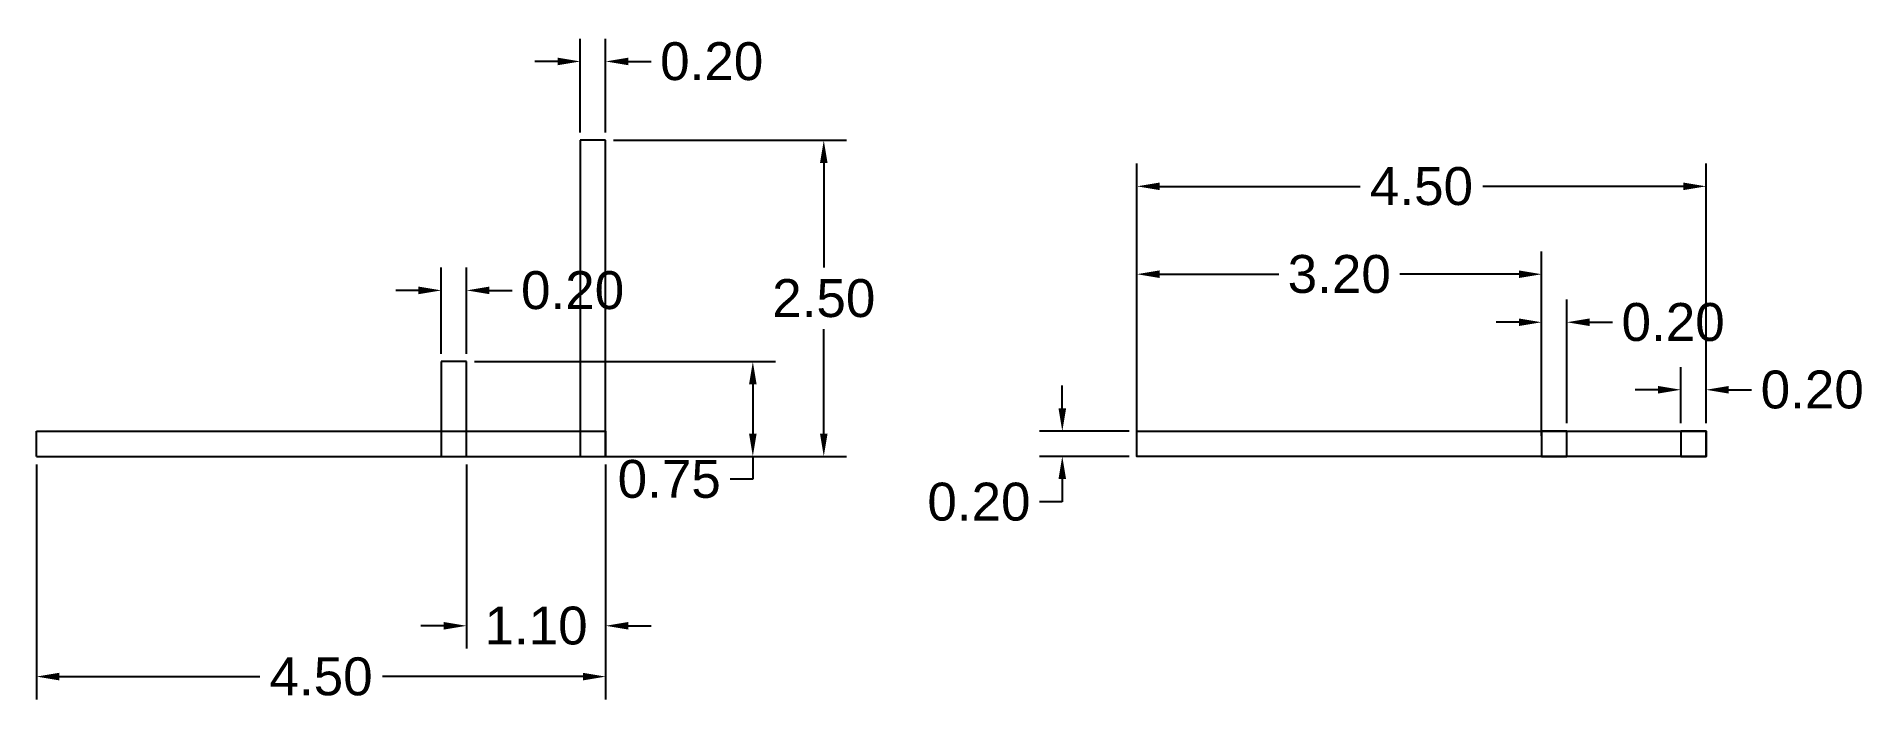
# Model space of a CAD drawing. Header units: inches. Extents: x 22.9 to 37.3, y 7.9 to 13.2.
import ezdxf

# ---------------------------------------------------------------- set-up
doc = ezdxf.new("R2010")
doc.units = ezdxf.units.IN
doc.header["$MEASUREMENT"] = 0
doc.layers.add('Anotari', color=40, linetype='Continuous')
doc.layers.add('Suporti', color=1, linetype='Continuous')
doc.styles.get("Standard").update_dxf_attribs({"font": 'arial.ttf'})
doc.dimstyles.get("Standard").update_dxf_attribs({"dimtxt": 0.18, "dimasz": 0.18, "dimexe": 0.18, "dimexo": 0.0625, "dimgap": 0.09, "dimtad": 0, "dimtih": 1, "dimtoh": 1, "dimdec": 4, "dimzin": 0, "dimdsep": 46, "dimtxsty": 'Standard', "dimcen": 0.09, "dimadec": 0, "dimazin": 0, "dimtfac": 1, "dimtdec": 4, "dimtofl": 0, "dimtmove": 0, "dimatfit": 3, "dimfxl": 1, "dimtolj": 1, "dimtzin": 0, "dimarcsym": 0})

# ---------------------------------------------------------------- blocks, each defined once
blk = doc.blocks.new('*D14')
at = {"layer": 'Anotari', "color": 0, "lineweight": -2, "transparency": 16777216}
for p, q in [((22.901, 9.786), (22.901, 7.927)), ((27.401, 9.786), (27.401, 7.927)), ((23.081, 8.107), (24.666, 8.107)), ((27.221, 8.107), (25.636, 8.107))]:
    blk.add_line(p, q, dxfattribs=at)
at = {"layer": 'Anotari', "color": 0, "transparency": 16777216}
for points in [[(23.081, 8.137), (23.081, 8.077), (22.901, 8.107)], [(27.221, 8.137), (27.221, 8.077), (27.401, 8.107)]]:
    blk.add_solid(points, dxfattribs=at)
at = {"layer": 'Defpoints', "color": 0, "transparency": 16777216}
for p in [(22.901, 9.849), (27.401, 9.849), (27.401, 8.107)]:
    blk.add_point(p, dxfattribs=at)
at = {"layer": 'Anotari', "color": 0, "transparency": 16777216, "insert": (25.151, 8.107), "char_height": 0.3, "attachment_point": 5}
blk.add_mtext('\\A1;4.50', dxfattribs=at)
blk = doc.blocks.new('*D15')
at = {"layer": 'Anotari', "color": 0, "lineweight": -2, "transparency": 16777216}
for p, q in [((26.301, 9.786), (26.301, 8.329)), ((27.401, 9.786), (27.401, 8.329)), ((26.121, 8.509), (25.941, 8.509)), ((27.581, 8.509), (27.761, 8.509))]:
    blk.add_line(p, q, dxfattribs=at)
at = {"layer": 'Anotari', "color": 0, "transparency": 16777216}
for points in [[(26.121, 8.539), (26.121, 8.479), (26.301, 8.509)], [(27.581, 8.539), (27.581, 8.479), (27.401, 8.509)]]:
    blk.add_solid(points, dxfattribs=at)
at = {"layer": 'Defpoints', "color": 0, "transparency": 16777216}
for p in [(26.301, 9.849), (27.401, 9.849), (26.301, 8.509)]:
    blk.add_point(p, dxfattribs=at)
at = {"layer": 'Anotari', "color": 0, "transparency": 16777216, "insert": (26.851, 8.509), "char_height": 0.3, "attachment_point": 5}
blk.add_mtext('\\A1;1.10', dxfattribs=at)
blk = doc.blocks.new('*D16')
at = {"layer": 'Anotari', "color": 0, "lineweight": -2, "transparency": 16777216}
for p, q in [((27.464, 12.349), (29.306, 12.349)), ((29.126, 12.169), (29.126, 11.342)), ((29.126, 10.029), (29.126, 10.856)), ((27.464, 9.849), (29.306, 9.849))]:
    blk.add_line(p, q, dxfattribs=at)
at = {"layer": 'Anotari', "color": 0, "transparency": 16777216}
for points in [[(29.096, 12.169), (29.156, 12.169), (29.126, 12.349)], [(29.096, 10.029), (29.156, 10.029), (29.126, 9.849)]]:
    blk.add_solid(points, dxfattribs=at)
at = {"layer": 'Defpoints', "color": 0, "transparency": 16777216}
for p in [(27.401, 12.349), (27.401, 9.849), (29.126, 9.849)]:
    blk.add_point(p, dxfattribs=at)
at = {"layer": 'Anotari', "color": 0, "transparency": 16777216, "insert": (29.126, 11.099), "char_height": 0.3, "attachment_point": 5}
blk.add_mtext('\\A1;2.50', dxfattribs=at)
blk = doc.blocks.new('*D17')
at = {"layer": 'Anotari', "color": 0, "lineweight": -2, "transparency": 16777216}
for p, q in [((27.201, 12.411), (27.201, 13.153)), ((27.401, 12.411), (27.401, 13.153)), ((27.021, 12.973), (26.841, 12.973)), ((27.581, 12.973), (27.761, 12.973))]:
    blk.add_line(p, q, dxfattribs=at)
at = {"layer": 'Anotari', "color": 0, "transparency": 16777216}
for points in [[(27.021, 13.003), (27.021, 12.943), (27.201, 12.973)], [(27.581, 13.003), (27.581, 12.943), (27.401, 12.973)]]:
    blk.add_solid(points, dxfattribs=at)
at = {"layer": 'Defpoints', "color": 0, "transparency": 16777216}
for p in [(27.401, 12.973), (27.201, 12.349), (27.401, 12.349)]:
    blk.add_point(p, dxfattribs=at)
at = {"layer": 'Anotari', "color": 0, "transparency": 16777216, "insert": (28.24, 12.973), "char_height": 0.3, "attachment_point": 5}
blk.add_mtext('\\A1;0.20', dxfattribs=at)
blk = doc.blocks.new('*D18')
at = {"layer": 'Anotari', "color": 0, "lineweight": -2, "transparency": 16777216}
for p, q in [((26.101, 10.661), (26.101, 11.342)), ((26.301, 10.661), (26.301, 11.342)), ((25.921, 11.162), (25.741, 11.162)), ((26.481, 11.162), (26.661, 11.162))]:
    blk.add_line(p, q, dxfattribs=at)
at = {"layer": 'Anotari', "color": 0, "transparency": 16777216}
for points in [[(25.921, 11.192), (25.921, 11.132), (26.101, 11.162)], [(26.481, 11.192), (26.481, 11.132), (26.301, 11.162)]]:
    blk.add_solid(points, dxfattribs=at)
at = {"layer": 'Defpoints', "color": 0, "transparency": 16777216}
for p in [(26.301, 11.162), (26.101, 10.599), (26.301, 10.599)]:
    blk.add_point(p, dxfattribs=at)
at = {"layer": 'Anotari', "color": 0, "transparency": 16777216, "insert": (27.14, 11.162), "char_height": 0.3, "attachment_point": 5}
blk.add_mtext('\\A1;0.20', dxfattribs=at)
blk = doc.blocks.new('*D13')
at = {"layer": 'Anotari', "color": 0, "lineweight": -2, "transparency": 16777216}
for p, q in [((26.364, 10.599), (28.745, 10.599)), ((28.565, 10.419), (28.565, 10.029)), ((26.364, 9.849), (28.745, 9.849)), ((28.565, 9.849), (28.565, 9.669)), ((28.565, 9.669), (28.385, 9.669))]:
    blk.add_line(p, q, dxfattribs=at)
at = {"layer": 'Anotari', "color": 0, "transparency": 16777216}
for points in [[(28.535, 10.419), (28.595, 10.419), (28.565, 10.599)], [(28.535, 10.029), (28.595, 10.029), (28.565, 9.849)]]:
    blk.add_solid(points, dxfattribs=at)
at = {"layer": 'Defpoints', "color": 0, "transparency": 16777216}
for p in [(26.301, 10.599), (26.301, 9.849), (28.565, 9.849)]:
    blk.add_point(p, dxfattribs=at)
at = {"layer": 'Anotari', "color": 0, "transparency": 16777216, "insert": (27.904, 9.669), "char_height": 0.3, "attachment_point": 5}
blk.add_mtext('\\A1;0.75', dxfattribs=at)
blk = doc.blocks.new('*D19')
at = {"layer": 'Anotari', "color": 0, "lineweight": -2, "transparency": 16777216}
for p, q in [((31.602, 10.111), (31.602, 12.165)), ((36.102, 10.111), (36.102, 12.165)), ((31.782, 11.985), (33.367, 11.985)), ((35.922, 11.985), (34.338, 11.985))]:
    blk.add_line(p, q, dxfattribs=at)
at = {"layer": 'Anotari', "color": 0, "transparency": 16777216}
for points in [[(31.782, 12.015), (31.782, 11.955), (31.602, 11.985)], [(35.922, 12.015), (35.922, 11.955), (36.102, 11.985)]]:
    blk.add_solid(points, dxfattribs=at)
at = {"layer": 'Defpoints', "color": 0, "transparency": 16777216}
for p in [(36.102, 11.985), (31.602, 10.049), (36.102, 10.049)]:
    blk.add_point(p, dxfattribs=at)
at = {"layer": 'Anotari', "color": 0, "transparency": 16777216, "insert": (33.852, 11.985), "char_height": 0.3, "attachment_point": 5}
blk.add_mtext('\\A1;4.50', dxfattribs=at)
blk = doc.blocks.new('*D20')
at = {"layer": 'Anotari', "color": 0, "lineweight": -2, "transparency": 16777216}
for p, q in [((31.602, 10.011), (31.602, 11.47)), ((34.802, 10.011), (34.802, 11.47)), ((31.782, 11.29), (32.723, 11.29)), ((34.622, 11.29), (33.681, 11.29))]:
    blk.add_line(p, q, dxfattribs=at)
at = {"layer": 'Anotari', "color": 0, "transparency": 16777216}
for points in [[(31.782, 11.32), (31.782, 11.26), (31.602, 11.29)], [(34.622, 11.32), (34.622, 11.26), (34.802, 11.29)]]:
    blk.add_solid(points, dxfattribs=at)
at = {"layer": 'Defpoints', "color": 0, "transparency": 16777216}
for p in [(34.802, 11.29), (31.602, 9.949), (34.802, 9.949)]:
    blk.add_point(p, dxfattribs=at)
at = {"layer": 'Anotari', "color": 0, "transparency": 16777216, "insert": (33.202, 11.29), "char_height": 0.3, "attachment_point": 5}
blk.add_mtext('\\A1;3.20', dxfattribs=at)
blk = doc.blocks.new('*D21')
at = {"layer": 'Anotari', "color": 0, "lineweight": -2, "transparency": 16777216}
for p, q in [((34.802, 10.111), (34.802, 11.09)), ((35.002, 10.111), (35.002, 11.09)), ((34.622, 10.91), (34.442, 10.91)), ((35.182, 10.91), (35.362, 10.91))]:
    blk.add_line(p, q, dxfattribs=at)
at = {"layer": 'Anotari', "color": 0, "transparency": 16777216}
for points in [[(34.622, 10.94), (34.622, 10.88), (34.802, 10.91)], [(35.182, 10.94), (35.182, 10.88), (35.002, 10.91)]]:
    blk.add_solid(points, dxfattribs=at)
at = {"layer": 'Defpoints', "color": 0, "transparency": 16777216}
for p in [(35.002, 10.91), (34.802, 10.049), (35.002, 10.049)]:
    blk.add_point(p, dxfattribs=at)
at = {"layer": 'Anotari', "color": 0, "transparency": 16777216, "insert": (35.842, 10.91), "char_height": 0.3, "attachment_point": 5}
blk.add_mtext('\\A1;0.20', dxfattribs=at)
blk = doc.blocks.new('*D22')
at = {"layer": 'Anotari', "color": 0, "lineweight": -2, "transparency": 16777216}
for p, q in [((35.902, 10.111), (35.902, 10.556)), ((36.102, 10.111), (36.102, 10.556)), ((35.722, 10.376), (35.542, 10.376)), ((36.282, 10.376), (36.462, 10.376))]:
    blk.add_line(p, q, dxfattribs=at)
at = {"layer": 'Anotari', "color": 0, "transparency": 16777216}
for points in [[(35.722, 10.406), (35.722, 10.346), (35.902, 10.376)], [(36.282, 10.406), (36.282, 10.346), (36.102, 10.376)]]:
    blk.add_solid(points, dxfattribs=at)
at = {"layer": 'Defpoints', "color": 0, "transparency": 16777216}
for p in [(36.102, 10.376), (35.902, 10.049), (36.102, 10.049)]:
    blk.add_point(p, dxfattribs=at)
at = {"layer": 'Anotari', "color": 0, "transparency": 16777216, "insert": (36.942, 10.376), "char_height": 0.3, "attachment_point": 5}
blk.add_mtext('\\A1;0.20', dxfattribs=at)
blk = doc.blocks.new('*D23')
at = {"layer": 'Anotari', "color": 0, "lineweight": -2, "transparency": 16777216}
for p, q in [((31.012, 10.229), (31.012, 10.409)), ((31.54, 10.049), (30.832, 10.049)), ((31.54, 9.849), (30.832, 9.849)), ((31.012, 9.669), (31.012, 9.489)), ((31.012, 9.489), (30.832, 9.489))]:
    blk.add_line(p, q, dxfattribs=at)
at = {"layer": 'Anotari', "color": 0, "transparency": 16777216}
for points in [[(30.982, 10.229), (31.042, 10.229), (31.012, 10.049)], [(30.982, 9.669), (31.042, 9.669), (31.012, 9.849)]]:
    blk.add_solid(points, dxfattribs=at)
at = {"layer": 'Defpoints', "color": 0, "transparency": 16777216}
for p in [(31.602, 10.049), (31.012, 9.849), (31.602, 9.849)]:
    blk.add_point(p, dxfattribs=at)
at = {"layer": 'Anotari', "color": 0, "transparency": 16777216, "insert": (30.353, 9.489), "char_height": 0.3, "attachment_point": 5}
blk.add_mtext('\\A1;0.20', dxfattribs=at)

msp = doc.modelspace()

# ---------------------------------------------------------------- linework, layer by layer
at = {"layer": 'Suporti'}
for p, q in [((27.401, 12.349), (27.201, 12.349)), ((27.201, 12.349), (27.201, 9.849)), ((27.401, 9.849), (27.401, 12.349)), ((26.301, 10.599), (26.101, 10.599)), ((26.101, 10.599), (26.101, 9.849)), ((26.301, 9.849), (26.301, 10.599)), ((22.901, 9.849), (22.901, 10.049)), ((22.901, 10.049), (27.401, 10.049)), ((27.401, 10.049), (27.401, 9.849)), ((22.901, 9.849), (27.401, 9.849))]:
    msp.add_line(p, q, dxfattribs=at)
for points in [[(31.602, 10.049), (36.102, 10.049), (36.102, 9.849), (31.602, 9.849)], [(35.002, 10.049), (34.802, 10.049), (34.802, 9.849), (35.002, 9.849)], [(36.102, 10.049), (35.902, 10.049), (35.902, 9.849), (36.102, 9.849)]]:
    msp.add_lwpolyline(points, close=True, dxfattribs=at)

# ---------------------------------------------------------------- dimensions: what is measured, and where the dimension line sits
at = {"layer": 'Anotari'}
for base, p1, p2, picture, middle in [((27.401, 12.973), (27.201, 12.349), (27.401, 12.349), '*D17', (28.24, 12.973)), ((36.102, 11.985), (31.602, 10.049), (36.102, 10.049), '*D19', (33.852, 11.985)), ((34.802, 11.29), (31.602, 9.949), (34.802, 9.949), '*D20', (33.202, 11.29)), ((26.301, 11.162), (26.101, 10.599), (26.301, 10.599), '*D18', (27.14, 11.162)), ((35.002, 10.91), (34.802, 10.049), (35.002, 10.049), '*D21', (35.842, 10.91)), ((36.102, 10.376), (35.902, 10.049), (36.102, 10.049), '*D22', (36.942, 10.376)), ((27.401, 8.107), (22.901, 9.849), (27.401, 9.849), '*D14', (25.151, 8.107)), ((26.301, 8.509), (27.401, 9.849), (26.301, 9.849), '*D15', (26.851, 8.509))]:
    dim = msp.add_linear_dim(base=base, p1=p1, p2=p2, dimstyle='Standard', override={"dimtxt": 0.3, "dimdec": 2}, dxfattribs=at)
    dim.commit()
    dim.dimension.update_dxf_attribs({"geometry": picture, "text_midpoint": middle})
for base, p1, p2, picture, middle in [((29.126, 9.849), (27.401, 12.349), (27.401, 9.849), '*D16', (29.126, 11.099)), ((28.565, 9.849), (26.301, 10.599), (26.301, 9.849), '*D13', (27.904, 9.669)), ((31.012, 9.849), (31.602, 10.049), (31.602, 9.849), '*D23', (30.353, 9.489))]:
    dim = msp.add_linear_dim(base=base, p1=p1, p2=p2, angle=90, dimstyle='Standard', override={"dimtxt": 0.3, "dimdec": 2}, dxfattribs=at)
    dim.commit()
    dim.dimension.update_dxf_attribs({"geometry": picture, "text_midpoint": middle})

doc.saveas('drawing.dxf')
